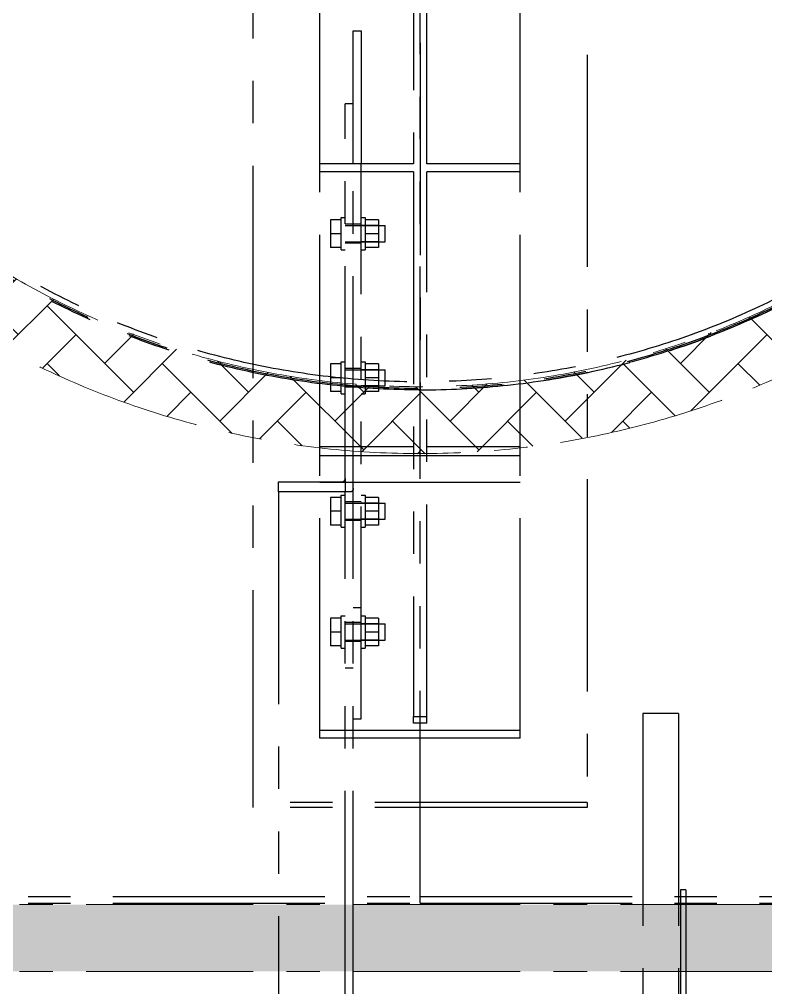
# Model space of a CAD drawing. Header units: millimetres. Extents: x -46397 to 283259, y -8690 to 23983.
# Drawn here: x -21132 to -20573, y -3021 to -2297 of the extents above; entities that cross this region are included whole.
import ezdxf

# ---------------------------------------------------------------- set-up
doc = ezdxf.new("R2010")
doc.units = ezdxf.units.MM
doc.linetypes.add('CENTER', pattern=[2, 1.25, -0.25, 0.25, -0.25])
doc.linetypes.add('PHANTOM', pattern=[63.5, 31.75, -6.35, 6.35, -6.35, 6.35, -6.35])
doc.layers.add('DUONGTAM', color=1, linetype='CENTER', lineweight=0)

# ---------------------------------------------------------------- blocks, each defined once
blk = doc.blocks.new('BO-2')
at = {"color": 251, "linetype": 'PHANTOM', "ltscale": 5}
for p, q in [((-122.67, -916.98), (-122.67, 912.31)), ((127.33, 912.31), (127.33, -916.98)), ((2.33, 603.66), (2.33, -608.34)), ((2.33, -992.34), (2.33, -2.34)), ((2.33, -992.34), (2.33, -2.34)), ((-72.67, -439.34), (-72.67, -225.34)), ((-2.67, -225.34), (-2.67, -439.34)), ((7.33, -439.34), (7.33, -225.34)), ((77.33, -439.34), (77.33, -225.34)), ((-47.69, -439.14), (-47.69, -339.89)), ((-47.69, -339.89), (-41.69, -339.89)), ((-41.69, -339.89), (-41.69, -439.14)), ((-53.69, -674.55), (-53.69, -394.45)), ((-47.69, -394.45), (-53.69, -394.45)), ((-47.69, -682.1), (-47.69, -394.45)), ((-2.67, -439.34), (-72.67, -439.34)), ((-72.67, -445.34), (-72.67, -439.34)), ((-47.69, -439.14), (-41.69, -439.14)), ((-41.69, -854.37), (-41.69, -439.14)), ((77.33, -439.34), (7.33, -439.34)), ((77.33, -445.34), (77.33, -439.34)), ((-72.67, -651.02), (-72.67, -445.34)), ((-2.67, -445.34), (-72.67, -445.34)), ((-2.67, -445.34), (-2.67, -852.74)), ((7.33, -852.74), (7.33, -445.34)), ((77.33, -445.34), (7.33, -445.34)), ((77.33, -651.02), (77.33, -445.34)), ((-64.69, -481.18), (-64.69, -491.53)), ((-56.69, -481.18), (-64.69, -481.18)), ((-56.69, -503.53), (-56.69, -479.53)), ((-56.69, -479.53), (-53.69, -479.53)), ((-47.69, -484.53), (-53.69, -484.53)), ((-41.69, -484.53), (-47.69, -484.53)), ((-41.69, -479.53), (-38.69, -479.53)), ((-38.69, -479.53), (-38.69, -503.53)), ((-28.69, -481.18), (-38.69, -481.18)), ((-28.69, -481.18), (-28.69, -491.53)), ((-64.69, -491.53), (-64.69, -501.88)), ((-56.69, -491.53), (-64.69, -491.53)), ((-53.69, -485.53), (-28.69, -485.53)), ((-28.69, -485.53), (-41.69, -485.53)), ((-28.69, -491.53), (-38.69, -491.53)), ((-28.69, -485.53), (-23.69, -485.53)), ((-28.69, -491.53), (-28.69, -501.88)), ((-23.69, -497.53), (-23.69, -485.53)), ((-53.69, -497.53), (-28.69, -497.53)), ((-47.69, -498.53), (-53.69, -498.53)), ((-41.69, -498.53), (-47.69, -498.53)), ((-28.69, -497.53), (-41.69, -497.53)), ((-28.69, -497.53), (-23.69, -497.53)), ((-56.69, -501.88), (-64.69, -501.88)), ((-56.69, -503.53), (-53.69, -503.53)), ((-41.69, -503.53), (-38.69, -503.53)), ((-28.69, -501.88), (-38.69, -501.88)), ((-64.69, -588.99), (-64.69, -599.34)), ((-56.69, -588.99), (-64.69, -588.99)), ((-56.69, -611.34), (-56.69, -587.34)), ((-56.69, -587.34), (-53.69, -587.34)), ((-47.69, -592.34), (-53.69, -592.34)), ((-53.69, -593.34), (-28.69, -593.34)), ((-41.69, -592.34), (-47.69, -592.34)), ((-41.69, -587.34), (-38.69, -587.34)), ((-28.69, -593.34), (-41.69, -593.34)), ((-38.69, -587.34), (-38.69, -611.34)), ((-28.69, -588.99), (-38.69, -588.99)), ((-28.69, -588.99), (-28.69, -599.34)), ((-28.69, -593.34), (-23.69, -593.34)), ((-23.69, -605.34), (-23.69, -593.34)), ((-64.69, -599.34), (-64.69, -609.7)), ((-56.69, -599.34), (-64.69, -599.34)), ((-28.69, -599.34), (-38.69, -599.34)), ((-28.69, -599.34), (-28.69, -609.7)), ((-53.69, -605.34), (-28.69, -605.34)), ((-47.69, -606.34), (-53.69, -606.34)), ((-41.69, -606.34), (-47.69, -606.34)), ((-28.69, -605.34), (-41.69, -605.34)), ((-28.69, -605.34), (-23.69, -605.34)), ((-56.69, -609.7), (-64.69, -609.7)), ((-56.69, -611.34), (-53.69, -611.34)), ((-41.69, -611.34), (-38.69, -611.34)), ((-28.69, -609.7), (-38.69, -609.7)), ((-2.67, -651.02), (-72.67, -651.02)), ((-72.67, -863.16), (-72.67, -651.02)), ((77.33, -651.02), (7.33, -651.02)), ((77.33, -863.16), (77.33, -651.02)), ((-72.67, -657.34), (77.33, -657.34)), ((-103.67, -677.07), (-55.69, -677.07)), ((-103.67, -684.61), (-103.67, -677.07)), ((-72.67, -677.34), (77.33, -677.34)), ((-53.69, -674.55), (-53.69, -684.61)), ((-103.67, -684.61), (-103.67, -1384.61)), ((-53.69, -684.61), (-103.67, -684.61)), ((-56.69, -711.11), (-56.69, -687.11)), ((-56.69, -687.11), (-53.69, -687.11)), ((-53.69, -1384.61), (-53.69, -684.61)), ((-49.69, -684.61), (-53.69, -684.61)), ((-47.69, -1384.61), (-47.69, -682.1)), ((-41.69, -687.11), (-38.69, -687.11)), ((-38.69, -687.11), (-38.69, -711.11)), ((-64.69, -688.76), (-64.69, -699.11)), ((-56.69, -688.76), (-64.69, -688.76)), ((-47.69, -692.11), (-53.69, -692.11)), ((-53.69, -693.11), (-28.69, -693.11)), ((-41.69, -692.11), (-47.69, -692.11)), ((-28.69, -693.11), (-41.69, -693.11)), ((-28.69, -688.76), (-38.69, -688.76)), ((-28.69, -688.76), (-28.69, -699.11)), ((-28.69, -693.11), (-23.69, -693.11)), ((-23.69, -705.11), (-23.69, -693.11)), ((-64.69, -699.11), (-64.69, -709.46)), ((-56.69, -699.11), (-64.69, -699.11)), ((-28.69, -699.11), (-38.69, -699.11)), ((-28.69, -699.11), (-28.69, -709.46)), ((-56.69, -709.46), (-64.69, -709.46)), ((-53.69, -705.11), (-28.69, -705.11)), ((-47.69, -706.11), (-53.69, -706.11)), ((-41.69, -706.11), (-47.69, -706.11)), ((-28.69, -705.11), (-41.69, -705.11)), ((-28.69, -709.46), (-38.69, -709.46)), ((-28.69, -705.11), (-23.69, -705.11)), ((-56.69, -711.11), (-53.69, -711.11)), ((-41.69, -711.11), (-38.69, -711.11)), ((-47.69, -771.03), (-41.69, -771.03)), ((-64.69, -779.13), (-64.69, -789.48)), ((-56.69, -779.13), (-64.69, -779.13)), ((-56.69, -801.48), (-56.69, -777.48)), ((-56.69, -777.48), (-53.69, -777.48)), ((-41.69, -777.48), (-38.69, -777.48)), ((-38.69, -777.48), (-38.69, -801.48)), ((-28.69, -779.13), (-38.69, -779.13)), ((-28.69, -779.13), (-28.69, -789.48)), ((-47.69, -782.48), (-53.69, -782.48)), ((-53.69, -783.48), (-28.69, -783.48)), ((-41.69, -782.48), (-47.69, -782.48)), ((-28.69, -783.48), (-41.69, -783.48)), ((-28.69, -783.48), (-23.69, -783.48)), ((-23.69, -795.48), (-23.69, -783.48)), ((-64.69, -789.48), (-64.69, -799.84)), ((-56.69, -789.48), (-64.69, -789.48)), ((-53.69, -795.48), (-28.69, -795.48)), ((-47.69, -796.48), (-53.69, -796.48)), ((-41.69, -796.48), (-47.69, -796.48)), ((-28.69, -795.48), (-41.69, -795.48)), ((-28.69, -789.48), (-38.69, -789.48)), ((-28.69, -789.48), (-28.69, -799.84)), ((-28.69, -795.48), (-23.69, -795.48)), ((-56.69, -799.84), (-64.69, -799.84)), ((-56.69, -801.48), (-53.69, -801.48)), ((-41.69, -801.48), (-38.69, -801.48)), ((-28.69, -799.84), (-38.69, -799.84)), ((-47.69, -816.49), (-53.69, -816.49)), ((-47.69, -854.37), (-41.69, -854.37)), ((-2.67, -857.63), (-2.67, -852.74)), ((-2.67, -852.74), (7.33, -852.74)), ((7.33, -857.63), (7.33, -852.74)), ((195.68, -850.41), (168.98, -850.41)), ((168.98, -850.41), (168.98, -1067.64)), ((195.68, -850.41), (195.68, -1097.64)), ((7.33, -857.63), (-2.67, -857.63)), ((77.33, -863.16), (-72.67, -863.16)), ((-72.67, -868.87), (-72.67, -863.16)), ((77.33, -868.87), (-72.67, -868.87)), ((77.33, -868.87), (77.33, -863.16)), ((127.33, -916.98), (-122.67, -916.98)), ((-122.67, -920.67), (-122.67, -916.98)), ((127.33, -916.98), (127.33, -920.67)), ((127.33, -920.67), (-122.67, -920.67)), ((197.33, -982.34), (197.33, -985.04)), ((201.33, -982.34), (197.33, -982.34)), ((201.33, -982.34), (201.33, -985.04)), ((-1497.67, -987.34), (2.33, -987.34)), ((2.33, -987.34), (1502.33, -987.34)), ((197.33, -985.04), (197.33, -1100.34)), ((201.33, -985.04), (201.33, -1096.34)), ((-1497.67, -992.34), (2.33, -992.34)), ((2.33, -992.34), (1502.33, -992.34)), ((197.33, -992.34), (201.33, -992.34))]:
    blk.add_line(p, q, dxfattribs=at)
for radius in [606, 605, 600, 600]:
    blk.add_circle((2.33, -2.34), radius, dxfattribs=at)
blk.add_arc((2.33, -2.34), 606, 270, 90, dxfattribs=at)
blk.add_ellipse((-55.69, -674.55), major_axis=(0, -2.51), ratio=0.79546, start_param=0, end_param=1.570796, dxfattribs=at)
at = {"color": 251, "linetype": 'PHANTOM', "ltscale": 5, "extrusion": (-1.48896e-15, 2.64943e-16, -1)}
blk.add_ellipse((-49.69, -682.1), major_axis=(0, -2.51), ratio=0.795463, start_param=-1.570796, end_param=0, dxfattribs=at)

msp = doc.modelspace()

# ---------------------------------------------------------------- hatches: boundary and pattern name
h = msp.add_hatch()
h.set_pattern_fill('AR-HBONE', color=1, scale=0.3)
h.set_pattern_definition([(45, (-288320.135, 2325.294), (0, 43.1052294), [91.44, -30.48]), (135, (-288298.583, 2346.847), (4e-15, 43.1052294), [91.44, -30.48])])
h.paths.add_polyline_path([(-17781.52, -926.87), (-23881.52, -926.87, 0.282615), (-24230.2, -1141.06, 0.238931), (-24230.2, -2794.67, 0.282615), (-23881.52, -3008.87), (-17781.52, -3008.87, 0.282615), (-17432.84, -2794.67, 0.238931), (-17432.84, -1141.06, 0.282615)])
h.paths.add_polyline_path([(-17477.44, -1163.66, -0.238931), (-17477.44, -2772.07, -0.282615), (-17781.52, -2958.87), (-23881.52, -2958.87, -0.282615), (-24185.6, -2772.07, -0.238931), (-24185.6, -1163.66, -0.282615), (-23881.52, -976.87), (-17781.52, -976.87, -0.282615)], flags=16)
h = msp.add_hatch()
h.set_pattern_fill('AR-HBONE', color=1, scale=0.3)
h.set_pattern_definition([(45, (-288320.135, 1325.294), (0, 43.1052294), [91.44, -30.48]), (135, (-288298.583, 1346.847), (4e-15, 43.1052294), [91.44, -30.48])])
edge = h.paths.add_edge_path()
edge.add_arc((-20831.52, -1965.53), 656, 11.45916, 369.81887)
edge.add_arc((-20831.52, -1965.53), 656, 9.81887, 11.45916)
edge = h.paths.add_edge_path(flags=16)
edge.add_arc((-20831.52, -1965.53), 606, 9.81887, 191.45916, ccw=False)
edge.add_arc((-20831.52, -1965.53), 606, -168.54084, 9.81887, ccw=False)

# ---------------------------------------------------------------- linework, layer by layer
at = {"layer": 'DUONGTAM', "color": 5, "lineweight": 0, "ltscale": 100}
for points in [[(-17432.84, -1141.06, 0.282615), (-17781.52, -926.87), (-23881.52, -926.87, 0.282615), (-24230.2, -1141.06, 0.238931), (-24230.2, -2794.67, 0.282615), (-23881.52, -3008.87), (-17781.52, -3008.87, 0.282615), (-17432.84, -2794.67, 0.238931)], [(-17477.44, -1163.66, 0.282615), (-17781.52, -976.87), (-23881.52, -976.87, 0.282615), (-24185.6, -1163.66, 0.238931), (-24185.6, -2772.07, 0.282615), (-23881.52, -2958.87), (-17781.52, -2958.87, 0.282615), (-17477.44, -2772.07, 0.238931)]]:
    msp.add_lwpolyline(points, format="xyb", close=True, dxfattribs=at)
for radius in [656, 606]:
    msp.add_circle((-20831.52, -1965.53, -1.5), radius, dxfattribs=at)

# ---------------------------------------------------------------- block references
msp.add_blockref('BO-2', (-20833.85, -1965.53, -1.5))

doc.saveas('drawing.dxf')
